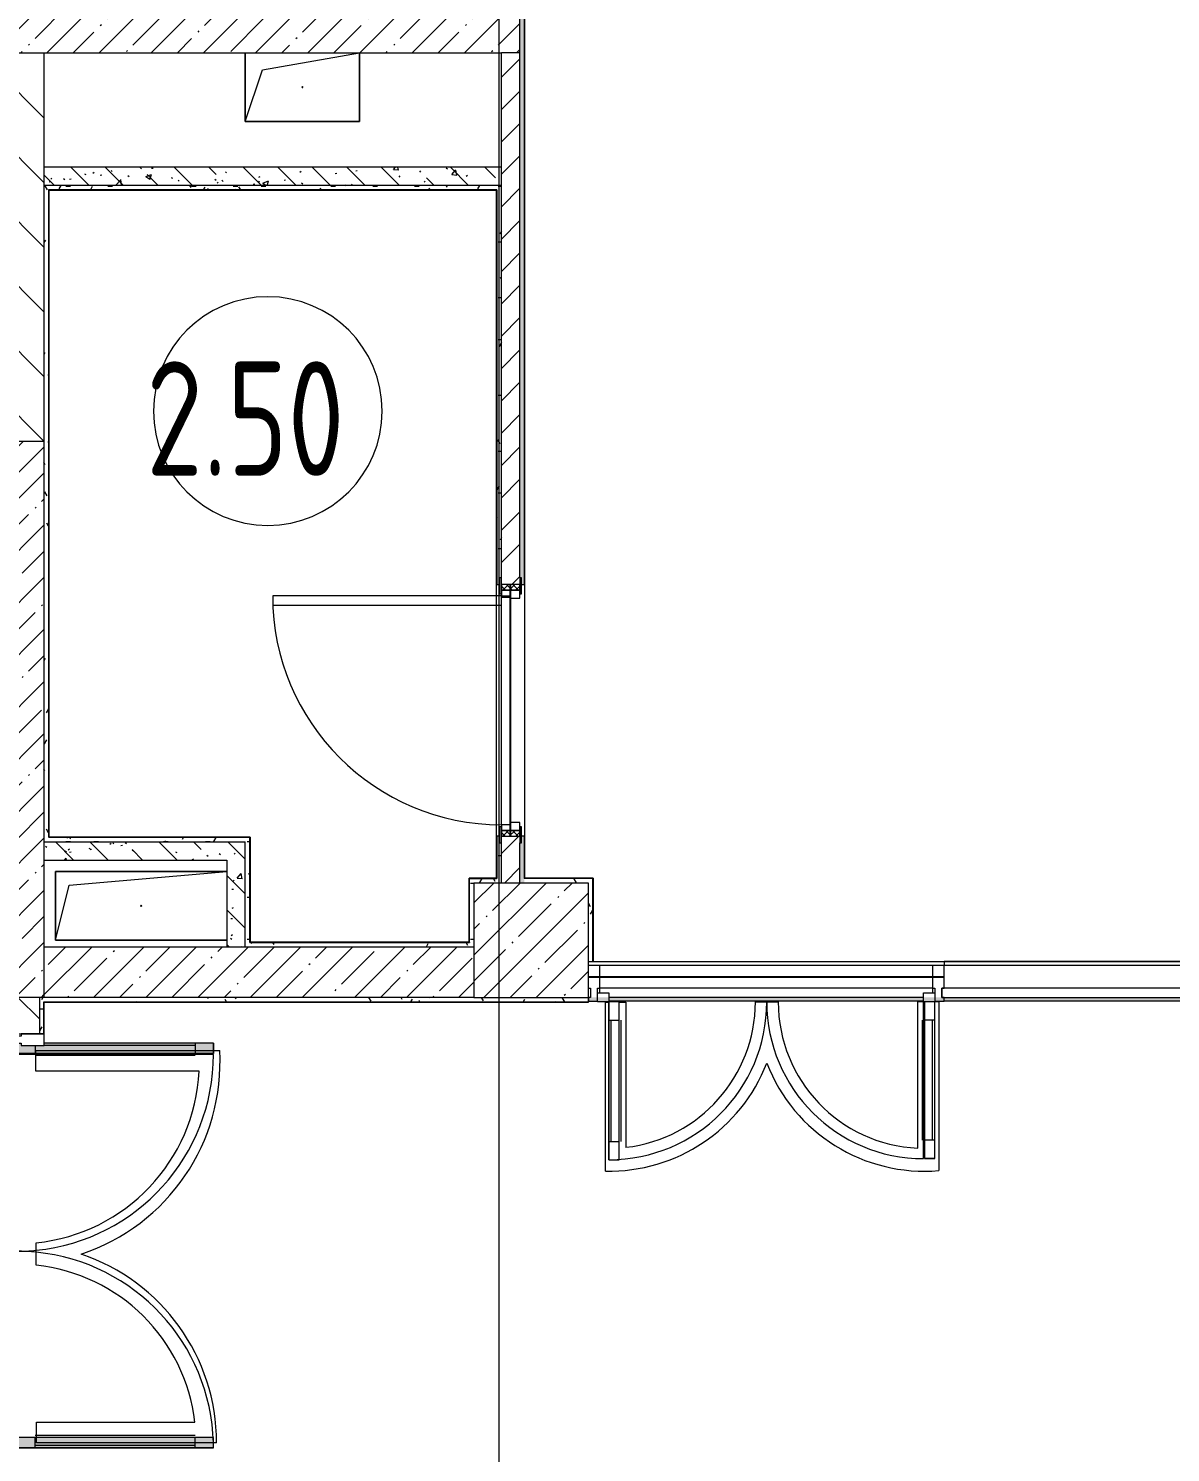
# Model space of a CAD drawing. Header units: millimetres. Extents: x -1113 to 415037, y -3642 to 354837.
# Drawn here: x 247425 to 252417, y 11410 to 17636 of the extents above; entities that cross this region are included whole.
import ezdxf

# ---------------------------------------------------------------- set-up
doc = ezdxf.new("R2010")
doc.units = ezdxf.units.MM
for name, color, linetype, lineweight in [('A-AREA-BNDY', 7, 'Continuous', 5), ('A-AREA-IDEN', 7, 'Continuous', 9), ('A-DETL-GENF', 7, 'Continuous', 9), ('A-DOOR-2', 7, 'Continuous', 5), ('A-DOOR-FRAM-2', 7, 'Continuous', 5), ('A-FLOR', 7, 'Continuous', 9), ('A-GENM', 7, 'Continuous', 9), ('A-GLAZ-CURT', 7, 'Continuous', 9), ('A-GLAZ-CURT-2', 7, 'Continuous', 20), ('A-GLAZ-CWMG', 7, 'Continuous', 9), ('A-GLAZ-CWMG-1', 7, 'Continuous', 20), ('A-WALL', 7, 'Continuous', 5), ('I-WALL', 7, 'Continuous', 5), ('S-COLS', 7, 'Continuous', 9), ('S-COLS-1', 7, 'Continuous', 5), ('Оси', 7, 'Continuous', 9)]:
    doc.layers.add(name, color=color, linetype=linetype, lineweight=lineweight)
doc.layers.add('A-AREA-PATT-2', color=7, linetype='Continuous', lineweight=5, true_color=0xcde0ef, transparency=1)
doc.layers.add('A-FLOR-PATT-1', color=7, linetype='Continuous', lineweight=9, true_color=0xeef6ff, transparency=0.5)
for name, color, linetype, lineweight, true_color in [('A-DOOR-1', 7, 'Continuous', 5, 0xc0c0c0), ('A-DOOR-4', 7, 'Continuous', 5, 0xd7dbdf), ('A-DOOR-FRAM-1', 7, 'Continuous', 5, 0xc0c0c0), ('A-WALL-1', 9, 'Continuous', 5, 0x808080), ('A-WALL-FNSH-1', 9, 'Continuous', 5, 0x808080)]:
    doc.layers.add(name, color=color, linetype=linetype, lineweight=lineweight, true_color=true_color)
doc.styles.add('СПДС', font='ГОСТ тип А.ttf', dxfattribs={"width": 0.9})
pattern_1 = [(45, (148772.12, -1e-08), (-114.04925, 114.04925), []), (45, (148886.17, -1e-08), (-114.04925, 114.04925), [201.612, -40.322, 6.706, -33.617])]
pattern_2 = [(135, (148772.12, -1e-08), (-141.42136, -141.42136), [])]
pattern_3 = [(135, (148772.12, -1e-08), (-150.8683, -150.8683), [213.36, -35.56, 7.112, -35.56]), (135, (148772.12, 150.77), (-150.8683, -150.8683), []), (50, (148772.12, -1e-08), (255.05767, -22.3145), [26.67, -293.37]), (355, (148772.12, -1e-08), (-49.3404, 267.47914), [21.336, -234.696]), (100.451, (148793.38, -1.86), (205.71947, 245.16356), [22.666, -249.326]), (46.184, (148772.12, 71.12), (379.511, -58.86), [40.005, -440.055]), (96.636, (148803.75, 66.2), (332.3634, 346.3991), [33.999, -373.989]), (351.184, (148772.12, 71.12), (332.3669, 346.3953), [32.004, -352.044]), (21, (148807.68, 53.34), (212.26017, -143.17112), [26.67, -293.37]), (326, (148807.68, 53.34), (86.52236, 257.8632), [21.336, -234.696]), (71.451, (148825.37, 41.4), (298.78395, 114.6901), [22.666, -249.326]), (37.5, (148772.12, -1e-08), (4.32385, 118.37751), [6.706, -225.146, 6.706, -231.546, -235.585]), (37.5, (148772.12, -1e-08), (4.32385, 118.37751), [-470.103, 6.706, -228.879]), (7.5, (148772.12, -1e-08), (93.54758, 140.2533), [6.706, -129.134, 6.706, -219.812, -89.789]), (7.5, (148772.12, -1e-08), (93.54758, 140.2533), [-362.356, 6.706, -83.083]), (327.5, (148692.82, -1e-08), (189.82734, -8.02019), [6.706, -82.194, 6.706, -270.662, -368.046]), (327.5, (148692.82, -1e-08), (189.82734, -8.02019), [-366.268, 6.706, -361.34]), (317.5, (148657.26, -1e-08), (207.38114, 35.59764), [6.706, -108.864, 6.706, -177.495, -261.366]), (317.5, (148657.26, -1e-08), (207.38114, 35.59764), [-299.771, 6.706, -254.66])]
pattern_4 = [(0, (148772.123, -1e-08), (243.84, 60.96), [20.117, -162.763, 20.117, -162.763, -975.36]), (0, (148772.123, -1e-08), (243.84, 60.96), [-365.76, 20.117, -345.643, 20.117, -162.763, -426.72]), (0, (148772.123, -1e-08), (243.84, 60.96), [-914.4, 20.117, -101.803, 20.117, -284.683]), (120, (148863.563, 30.48), (-174.71291, 180.691634), [20.117, -162.763, 20.117, -162.763, -975.36]), (120, (148863.563, 30.48), (-174.71291, 180.691634), [-365.76, 20.117, -345.643, 20.117, -162.763, -426.72]), (120, (148863.563, 30.48), (-174.71291, 180.691634), [-914.4, 20.117, -101.803, 20.117, -284.683]), (240, (148894.043, 152.4), (-69.12709, -241.651634), [20.117, -162.763, 20.117, -162.763, -975.36]), (240, (148894.043, 152.4), (-69.12709, -241.651634), [-365.76, 20.117, -345.643, 20.117, -162.763, -426.72]), (240, (148894.043, 152.4), (-69.12709, -241.651634), [-914.4, 20.117, -101.803, 20.117, -284.683])]

# ---------------------------------------------------------------- blocks, each defined once
blk = doc.blocks.new('110_Дверь_СКБ_1Ст_Внутренняя1 - Д-3б_п_ 1100x2100h_много всего 2-32816779-Объем проектирования 2 этажа')
at = {"layer": 'A-DOOR-2'}
h = blk.add_hatch(dxfattribs=at)
h.set_pattern_fill('FP_199', color=256, style=0, pattern_type=2)
h.set_pattern_definition([(135, (1751.41, 104.685), (-14.14214, -14.14214), []), (225, (1751.41, 104.685), (14.14214, -14.14214), [])])
h.paths.add_polyline_path([(537.5, 39.7), (537.5, -40), (562.5, -40), (562.5, 40), (537.5, 40)])
at = {"layer": 'A-DOOR-FRAM-2'}
h = blk.add_hatch(dxfattribs=at)
h.set_pattern_fill('FP_200', color=256, style=0, pattern_type=2)
h.set_pattern_definition([(45, (-371.384, 104.685), (-14.1421, 14.1421), []), (135, (-371.384, 104.685), (-14.1421, -14.1421), [])])
h.paths.add_polyline_path([(-537.5, 40), (-537.5, -40), (-512.5, -37.7), (-512.5, 40)])
at = {"layer": 'A-DOOR-1'}
for p, q in [((512.5, 1040), (472.5, 1040)), ((472.5, 1040), (472.5, 40)), ((512.5, 40), (512.5, 1040)), ((472.5, 40), (512.5, 40))]:
    blk.add_line(p, q, dxfattribs=at)
blk.add_arc((512.5, 40), 1000, 90, 180, dxfattribs=at)
at = {"layer": 'A-DOOR-FRAM-1'}
for p, q in [((-497.5, 48), (-567.5, 48)), ((-567.5, 48), (-567.5, 40)), ((-567.5, 40), (-497.5, 40)), ((-512.5, 40), (-537.5, 40)), ((-537.5, 40), (-537.5, -40)), ((-487.5, 40), (-512.5, 40)), ((-512.5, 40), (-512.5, -40)), ((-512.5, -40), (-512.5, 40)), ((-497.5, 40), (-512.5, 40)), ((-512.5, 40), (-512.5, 39)), ((-512.5, 39), (-497.5, 39)), ((-497.5, 40), (-497.5, 48)), ((-497.5, 39), (-497.5, 40)), ((-487.5, 0), (-487.5, 40)), ((-477.5, 0), (-487.5, 0)), ((-477.5, -40), (-477.5, 0)), ((512.5, 0), (502.5, 0)), ((502.5, 0), (502.5, -40)), ((512.5, 40), (512.5, 0)), ((537.5, 40), (512.5, 40)), ((592.5, 48), (522.5, 48)), ((522.5, 48), (522.5, 40)), ((537.5, 40), (522.5, 40)), ((522.5, 40), (522.5, 39)), ((522.5, 40), (592.5, 40)), ((522.5, 39), (537.5, 39)), ((537.5, -40), (537.5, 40)), ((562.5, 40), (537.5, 40)), ((537.5, 40), (537.5, -40)), ((537.5, 39), (537.5, 40)), ((562.5, -40), (562.5, 40)), ((592.5, 40), (592.5, 48)), ((-497.5, -40), (-567.5, -40)), ((-567.5, -40), (-567.5, -48)), ((-567.5, -48), (-497.5, -48)), ((-537.5, -40), (-512.5, -40)), ((-497.5, -39), (-512.5, -39)), ((-512.5, -39), (-512.5, -40)), ((-512.5, -40), (-477.5, -40)), ((-512.5, -40), (-497.5, -40)), ((-497.5, -40), (-497.5, -39)), ((-497.5, -48), (-497.5, -40)), ((502.5, -40), (537.5, -40)), ((537.5, -39), (522.5, -39)), ((522.5, -39), (522.5, -40)), ((522.5, -40), (537.5, -40)), ((592.5, -40), (522.5, -40)), ((522.5, -40), (522.5, -48)), ((522.5, -48), (592.5, -48)), ((537.5, -40), (537.5, -39)), ((537.5, -40), (562.5, -40)), ((592.5, -48), (592.5, -40))]:
    blk.add_line(p, q, dxfattribs=at)
blk = doc.blocks.new('110_Дверь_СКБ_2Ст - Д-6_л__ ДОО_Дв_1450x2100h_Дверь из раздевальной в коридор-25835678-Объем проектирования 2 этажа')
at = {"layer": 'A-DOOR-2'}
h = blk.add_hatch(dxfattribs=at)
h.set_pattern_fill('FP_39', color=256, style=0, pattern_type=2)
h.set_pattern_definition([(135, (1576.41, 164.685), (-14.14214, -14.14214), []), (225, (1576.41, 164.685), (14.14214, -14.14214), [])])
h.paths.add_polyline_path([(737.5, -100), (737.5, 100), (712.5, 99.7), (712.5, -100)])
at = {"layer": 'A-DOOR-FRAM-2'}
h = blk.add_hatch(dxfattribs=at)
h.set_pattern_fill('FP_40', color=256, style=0, pattern_type=2)
h.set_pattern_definition([(45, (-546.384, 164.685), (-14.1421, 14.1421), []), (135, (-546.384, 164.685), (-14.1421, -14.1421), [])])
h.paths.add_polyline_path([(-687.5, 86.4), (-687.5, 100), (-712.5, 100), (-712.5, -100), (-687.5, -100), (-687.5, -47)])
at = {"layer": 'A-DOOR-1'}
for p, q in [((662.5, 1050), (612.5, 1050)), ((612.5, 1050), (612.5, 100)), ((662.5, 100), (662.5, 1050)), ((-637.5, 450), (-637.5, 100)), ((-587.5, 450), (-637.5, 450)), ((-587.5, 100), (-587.5, 450)), ((-637.5, 100), (-587.5, 100)), ((612.5, 100), (662.5, 100))]:
    blk.add_line(p, q, dxfattribs=at)
for centre, radius, start, end in [((662.5, 100), 950, 90, 180), ((-637.5, 100), 350, 360, 90)]:
    blk.add_arc(centre, radius, start, end, dxfattribs=at)
at = {"layer": 'A-DOOR-FRAM-1'}
for p, q in [((-672.5, 108), (-742.5, 108)), ((-742.5, 108), (-742.5, 100)), ((-742.5, 100), (-672.5, 100)), ((-687.5, 100), (-712.5, 100)), ((-712.5, 100), (-712.5, -100)), ((-637.5, 100), (-687.5, 100)), ((-687.5, 100), (-687.5, 20)), ((-687.5, -100), (-687.5, 100)), ((-672.5, 100), (-672.5, 108)), ((-637.5, 50), (-637.5, 100)), ((662.5, 100), (662.5, 50)), ((712.5, 100), (662.5, 100)), ((767.5, 108), (697.5, 108)), ((697.5, 108), (697.5, 100)), ((697.5, 100), (767.5, 100)), ((712.5, 20), (712.5, 100)), ((737.5, 100), (712.5, 100)), ((712.5, 100), (712.5, -100)), ((737.5, -100), (737.5, 100)), ((767.5, 100), (767.5, 108)), ((-687.5, 20), (-627.5, 20)), ((-672.5, 20), (-687.5, 20)), ((-687.5, 20), (-687.5, -100)), ((-672.5, -100), (-672.5, 20)), ((-627.5, 50), (-637.5, 50)), ((-627.5, 20), (-627.5, 50)), ((662.5, 50), (652.5, 50)), ((652.5, 50), (652.5, 20)), ((652.5, 20), (712.5, 20)), ((712.5, 20), (697.5, 20)), ((697.5, 20), (697.5, -100)), ((712.5, -100), (712.5, 20)), ((-672.5, -100), (-742.5, -100)), ((-742.5, -100), (-742.5, -108)), ((-742.5, -108), (-672.5, -108)), ((-712.5, -100), (-687.5, -100)), ((-687.5, -100), (-672.5, -100)), ((-672.5, -108), (-672.5, -100)), ((697.5, -100), (712.5, -100)), ((767.5, -100), (697.5, -100)), ((697.5, -100), (697.5, -108)), ((697.5, -108), (767.5, -108)), ((712.5, -100), (737.5, -100)), ((767.5, -108), (767.5, -100))]:
    blk.add_line(p, q, dxfattribs=at)
blk = doc.blocks.new('GM_Отверстие прямоугольное _в плите_ - Отверстие-21606279-Объем проектирования 2 этажа')
at = {"layer": 'A-GENM'}
for p, q in [((-375, -150), (-375, 150)), ((-375, 150), (375, 150)), ((375, 150), (-375, 150)), ((-375, 150), (-375, -150)), ((-315, 90), (375, 150)), ((-375, -150), (-315, 90)), ((375, -150), (-375, -150)), ((-375, -150), (375, -150))]:
    blk.add_line(p, q, dxfattribs=at)
for start, end in [(360, 180), (180, 360)]:
    blk.add_arc((0, 0), 2.5, start, end, dxfattribs=at)
blk = doc.blocks.new('GM_Отверстие прямоугольное _в плите_ - Отверстие-21610241-Объем проектирования 2 этажа')
at = {"layer": 'A-GENM'}
for p, q in [((-250, -150), (-250, 150)), ((-250, 150), (-250, -150)), ((-175, 75), (250, 150)), ((250, 150), (250, -150)), ((250, -150), (250, 150)), ((-250, -150), (-175, 75)), ((250, -150), (-250, -150)), ((-250, -150), (250, -150))]:
    blk.add_line(p, q, dxfattribs=at)
for start, end in [(360, 180), (180, 360)]:
    blk.add_arc((0, 0), 2.5, start, end, dxfattribs=at)
blk = doc.blocks.new('BSC_Колонна _Прямоугольная - 500х500-17857564-Объем проектирования 2 этажа')
at = {"layer": 'S-COLS-1'}
h = blk.add_hatch(dxfattribs=at)
h.set_pattern_fill('FP_181', color=256, style=0, pattern_type=2)
h.set_pattern_definition([(45, (-100850, -13650), (-114.04925, 114.04925), []), (45, (-100735.95, -13650), (-114.04925, 114.04925), [201.613, -40.323, 6.706, -33.617])])
h.paths.add_polyline_path([(250, -250), (250, 250), (-250, 250), (-250, -250)])
for p, q in [((250, 250), (-250, 250)), ((-250, 250), (-250, -250)), ((250, -250), (250, 250)), ((-250, -250), (250, -250))]:
    blk.add_line(p, q, dxfattribs=at)
blk = doc.blocks.new('Дверь_Витражная_остекление_ - ВВ-7 остекление-32349468-Объем проектирования 2 этажа')
at = {"layer": 'A-DETL-GENF'}
for p, q in [((860, 20), (860, -20)), ((860, 20), (860, -20)), ((-815, -20), (-860, -20)), ((-860, -880), (-860, -20)), ((-815, -20), (-860, -20)), ((-860, -20), (-860, -880)), ((-815, -106.8), (-815, -20)), ((-815, -106.8), (-815, -20)), ((865, -103.8), (865, -20)), ((865, -20), (865, -103.8)), ((-860, -100), (-815, -100)), ((-850, -800), (-850, -100)), ((-815, -880), (-815, -106.8)), ((-815, -880), (-815, -106.8)), ((-806, -106.8), (-806, -100)), ((-806, -800), (-806, -106.8)), ((856, -103.8), (856, -100)), ((856, -800), (856, -103.8)), ((900, -100), (865, -100)), ((865, -880), (865, -103.8)), ((865, -103.8), (865, -880)), ((900, -800), (900, -140)), ((910, -880), (910, -140)), ((910, -880), (910, -140)), ((-860, -800), (-837.2, -800)), ((-837.2, -800), (-815, -800)), ((877.8, -800), (865, -800)), ((910, -800), (877.8, -800)), ((-860, -880), (-837.2, -880)), ((-860, -880), (-837.2, -880)), ((-837.2, -880), (-815, -880)), ((-837.2, -880), (-815, -880)), ((877.8, -880), (865, -880)), ((865, -880), (877.8, -880)), ((910, -880), (877.8, -880)), ((877.8, -880), (910, -880))]:
    blk.add_line(p, q, dxfattribs=at)
at = {"layer": 'A-DOOR-1'}
for p, q in [((-910, 20), (-860, 20)), ((-910, -20), (-910, 20)), ((-860, 20), (-860, -20)), ((860, 20), (910, 20)), ((860, -20), (860, 20)), ((910, 20), (910, -20)), ((-860, -20), (-910, -20)), ((-860, -880), (-860, -20)), ((910, -20), (860, -20)), ((860, -103.8), (860, -39))]:
    blk.add_line(p, q, dxfattribs=at)
for centre, start, end in [((-860, -20), 354.27945, 0), ((860, -20), 180, 185.72055), ((-860, -20), 270, 271.53179)]:
    blk.add_arc(centre, 860, start, end, dxfattribs=at)
at = {"layer": 'A-DOOR-4'}
for p, q in [((860, -39), (860, -20)), ((860, -880), (860, -103.8))]:
    blk.add_line(p, q, dxfattribs=at)
for centre, start, end in [((-860, -20), 271.53179, 354.27945), ((860, -20), 185.72055, 270)]:
    blk.add_arc(centre, 860, start, end, dxfattribs=at)
blk = doc.blocks.new('Прямоугольный импост - Импост структурный с накладкой - 160мм Темный-32348142-Объем проектирования 2 этажа')
at = {"layer": 'A-GLAZ-CWMG-1'}
for p, q in [((0, 17), (-50, 17)), ((-50, 17), (-50, 0)), ((-50, 0), (-40, 0)), ((-40, 0), (-40, -40)), ((-10, -40), (-10, 0)), ((-10, 0), (0, 0)), ((0, 0), (0, 17)), ((-40, -40), (-50, -40)), ((-50, -40), (-50, -140)), ((0, -40), (-10, -40)), ((0, -140), (0, -40)), ((-50, -140), (0, -140))]:
    blk.add_line(p, q, dxfattribs=at)
blk = doc.blocks.new('Дверь_Витражная_остекление_ - ВВ-22-32429667-Объем проектирования 2 этажа')
at = {"layer": 'A-DETL-GENF'}
for p, q in [((-642.5, -20), (-687.5, -20)), ((-687.5, -710), (-687.5, -20)), ((-642.5, -20), (-687.5, -20)), ((-687.5, -20), (-687.5, -710)), ((-642.5, -710), (-642.5, -20)), ((-642.5, -710), (-642.5, -20)), ((692.5, -705), (692.5, -20)), ((692.5, -20), (692.5, -705)), ((737.5, -705), (737.5, -20)), ((737.5, -705), (737.5, -20)), ((-687.5, -100), (-642.5, -100)), ((-677.5, -630), (-677.5, -100)), ((-633.5, -630), (-633.5, -100)), ((683.5, -625), (683.5, -100)), ((737.5, -100), (692.5, -100)), ((727.5, -625), (727.5, -100)), ((-687.5, -630), (-642.5, -630)), ((737.5, -625), (692.5, -625)), ((-687.5, -710), (-642.5, -710)), ((-687.5, -710), (-642.5, -710)), ((737.5, -705), (692.5, -705)), ((692.5, -705), (737.5, -705))]:
    blk.add_line(p, q, dxfattribs=at)
at = {"layer": 'A-DOOR-1'}
for p, q in [((-737.5, 20), (-687.5, 20)), ((-737.5, -20), (-737.5, 20)), ((-687.5, 20), (-687.5, -20)), ((687.5, 20), (737.5, 20)), ((687.5, -20), (687.5, 20)), ((737.5, 20), (737.5, -20)), ((-687.5, -20), (-737.5, -20)), ((-687.5, -710), (-687.5, -20)), ((687.5, -705), (687.5, -20)), ((737.5, -20), (687.5, -20))]:
    blk.add_line(p, q, dxfattribs=at)
for centre, radius, start, end in [((-687.5, -20), 690, 270, 0), ((687.5, -20), 685, 180, 270)]:
    blk.add_arc(centre, radius, start, end, dxfattribs=at)
blk = doc.blocks.new('Прямоугольный импост - Импост структурный с накладкой - 160мм Темный-V501-Объем проектирования 2 этажа')
at = {"layer": 'A-GLAZ-CWMG-1'}
for p, q in [((0, 17), (-40, 17)), ((-10, -40), (-10, 0)), ((-10, 0), (0, 0)), ((0, 0), (0, 17)), ((-40, -40), (-50, -40)), ((-50, -40), (-50, -140)), ((-40, -20), (-40, -40)), ((0, -40), (-10, -40)), ((-50, -140), (0, -140))]:
    blk.add_line(p, q, dxfattribs=at)
blk = doc.blocks.new('Прямоугольный импост - Импост структурный с накладкой - 160мм Темный-32427025-Объем проектирования 2 этажа')
at = {"layer": 'A-GLAZ-CWMG'}
for p, q in [((102605, 13540), (101150, 13540)), ((101150, 13420), (101150, 13440)), ((102605, 13440), (101150, 13440)), ((102565, 13400), (101190, 13400)), ((102605, 13440), (102605, 13420)), ((102565, 13383), (101190, 13383))]:
    blk.add_line(p, q, dxfattribs=at)
blk = doc.blocks.new('Системная панель - Стекло - 40мм-32427252-Объем проектирования 2 этажа')
at = {"layer": 'A-GLAZ-CURT-2'}
for p, q in [((720, 40), (-720, 40)), ((-720, 40), (-720, 0)), ((-720, 0), (720, 0)), ((720, 0), (720, 40))]:
    blk.add_line(p, q, dxfattribs=at)
blk = doc.blocks.new('Прямоугольный импост - Импост структурный с накладкой - 160мм Темный-32427244-Объем проектирования 2 этажа')
at = {"layer": 'A-GLAZ-CWMG-1'}
for p, q in [((-15, 17), (25, 17)), ((25, 0), (15, 0)), ((15, 0), (15, -40)), ((25, 17), (25, 0)), ((-25, -140), (-25, -40)), ((-25, -40), (-15, -40)), ((-15, -40), (-15, -20)), ((15, -40), (25, -40)), ((25, -40), (25, -140)), ((25, -140), (-25, -140))]:
    blk.add_line(p, q, dxfattribs=at)
blk = doc.blocks.new('Прямоугольный импост - Импост структурный с накладкой - 160мм Темный-32427250-Объем проектирования 2 этажа')
at = {"layer": 'A-GLAZ-CWMG'}
for p, q in [((104075, 13540), (102655, 13540)), ((104075, 13383), (102655, 13383))]:
    blk.add_line(p, q, dxfattribs=at)
blk = doc.blocks.new('Марка_Помещения - Номер-25198446-Объем проектирования 2 этажа')
at = {"layer": 'A-AREA-IDEN'}
for start, end in [(360, 180), (180, 360)]:
    blk.add_arc((0, 0), 2.5, start, end, dxfattribs=at)

msp = doc.modelspace()

# ---------------------------------------------------------------- hatches: boundary and pattern name
at = {"layer": 'A-AREA-PATT-2'}
h = msp.add_hatch(color=256, dxfattribs=at)
h.paths.add_polyline_path([(247492.6, 13190), (247493.1, 13190), (247492.6, 13190)])
h.paths.add_polyline_path([(249962.1, 13380), (249962.1, 13383), (251337.1, 13381.5), (251337.1, 13380), (251387.1, 13381.5), (251387.1, 13383), (254321.6, 13383.8), (254321.6, 13400), (249872.1, 13400), (249872.1, 13383), (249912.1, 13383), (249912.1, 13380), (249947.2, 13380)])
h.paths.add_polyline_path([(261327.6, 13380), (261327.6, 13383), (264371.6, 13383), (264371.6, 13400), (259822.6, 13400), (259822.6, 13383), (259862.6, 13383), (259862.6, 13380), (259912.6, 13380.4), (259912.6, 13383), (261277.6, 13381.5), (261277.6, 13380), (261305.2, 13380)])
at = {"layer": 'A-FLOR-PATT-1'}
h = msp.add_hatch(color=256, dxfattribs=at)
h.paths.add_polyline_path([(247459.9, 11430), (248233.1, 11430), (248233.1, 11452.8), (247459.9, 11452.8), (247459.9, 11475), (247373.1, 11475), (247373.1, 11430)])
h.paths.add_polyline_path([(247373.1, 13155), (247456.9, 13155), (247456.9, 13167.8), (248233.1, 13167.8), (248233.1, 13200), (247493.1, 13200), (247493.1, 13190), (247393.1, 13190), (247393.1, 13200), (247373.1, 13200), (247373.1, 13167.8)])
h = msp.add_hatch(color=256, dxfattribs=at)
h.paths.add_polyline_path([(248233.1, 11452.8), (248233.1, 11475), (247459.9, 11475), (247459.9, 11452.8), (248151.8, 11452.8)])
h.paths.add_polyline_path([(247545.6, 13155), (248233.1, 13155), (248233.1, 13167.8), (247456.9, 13167.8), (247456.9, 13155), (247537.4, 13155)])
at = {"layer": 'I-WALL'}
h = msp.add_hatch(dxfattribs=at)
h.set_pattern_fill('FP_191', color=256, style=0, pattern_type=2)
h.set_pattern_definition(pattern_4)
h.paths.add_polyline_path([(249572.1, 13900), (249592.1, 13921), (249592.1, 14105), (249580.1, 14105), (249580.1, 14075), (249572.1, 14075), (249572.1, 13920)])
h.paths.add_polyline_path([(249592.1, 13900), (249592.1, 13920), (249572.1, 13900)])
h.paths.add_polyline_path([(249592.1, 15205), (249592.1, 20755), (249572.1, 20755), (249572.1, 15235), (249580.1, 15235), (249580.1, 15205)])
h = msp.add_hatch(dxfattribs=at)
h.set_pattern_fill('FP_1', color=256, style=0, pattern_type=2)
h.set_pattern_definition(pattern_1)
h.paths.add_polyline_path([(244507.6, 17530), (249572.1, 17530), (249572.1, 17750), (243352.1, 17750), (243352.1, 17530), (244359.2, 17530)])
h = msp.add_hatch(dxfattribs=at)
h.set_pattern_fill('FP_23', color=256, style=0, pattern_type=2)
h.set_pattern_definition(pattern_2)
h.paths.add_polyline_path([(247292.1, 15830), (247492.1, 15830), (247492.1, 17530), (247292.1, 17530), (247292.1, 16438.4)])
h = msp.add_hatch(dxfattribs=at)
h.set_pattern_fill('FP_22', color=256, style=0, pattern_type=2)
h.set_pattern_definition([(45, (148772.12, -1e-08), (-70.71068, 70.71068), [])])
h.paths.add_polyline_path([(249572.1, 13900), (249571.7, 14105), (249492.1, 14105), (249492.1, 13900)])
h.paths.add_polyline_path([(249492.1, 15205), (249572.1, 15205), (249570.7, 17530), (249492.1, 17530), (249492.1, 15218.7)])
h = msp.add_hatch(dxfattribs=at)
h.set_pattern_fill('FP_41', color=256, style=0, pattern_type=2)
h.set_pattern_definition(pattern_3)
h.paths.add_polyline_path([(249432.1, 16950), (249492.1, 16950), (249492.1, 17030), (247492.1, 17030), (247492.1, 16950), (249372.1, 16950)])
h = msp.add_hatch(dxfattribs=at)
h.set_pattern_fill('FP_191', color=256, style=0, pattern_type=2)
h.set_pattern_definition(pattern_4)
h.paths.add_polyline_path([(247492.1, 16930), (249471.1, 16930), (249472.1, 16950), (247492.1, 16950)])
h = msp.add_hatch(dxfattribs=at)
h.set_pattern_fill('FP_191', color=256, style=0, pattern_type=2)
h.set_pattern_definition(pattern_4)
h.paths.add_polyline_path([(249472.1, 13920), (249492.1, 13920), (249492.1, 14075), (249484.1, 14075), (249484.1, 14105), (249472.1, 14105), (249472.1, 13926.6)])
h.paths.add_polyline_path([(249484.1, 15205), (249484.1, 15235), (249492.1, 15235), (249492.1, 16950), (249472.1, 16950), (249472.1, 15205)])
h = msp.add_hatch(dxfattribs=at)
h.set_pattern_fill('FP_191', color=256, style=0, pattern_type=2)
h.set_pattern_definition(pattern_4)
h.paths.add_polyline_path([(247492.1, 14080), (247512.1, 14080), (247512.1, 14100)])
h.paths.add_polyline_path([(247492.1, 14080), (247512.1, 14101), (247512.1, 16929), (247492.1, 16929), (247492.1, 14101)])
h = msp.add_hatch(dxfattribs=at)
h.set_pattern_fill('FP_1', color=256, style=0, pattern_type=2)
h.set_pattern_definition(pattern_1)
h.paths.add_polyline_path([(247492.1, 15610), (247492.1, 15830), (245972.1, 15830), (245972.1, 15610), (247292.1, 15610)])
h.paths.add_polyline_path([(244552.1, 15610), (244622.1, 15610), (244622.1, 15830), (243572.1, 15830), (243574.4, 15610), (244177.6, 15610)])
h = msp.add_hatch(dxfattribs=at)
h.set_pattern_fill('FP_1', color=256, style=0, pattern_type=2)
h.set_pattern_definition(pattern_1)
h.paths.add_polyline_path([(247472.1, 13400), (247492.1, 13400), (247492.1, 15610), (247272.1, 15610), (247272.1, 13400)])
h = msp.add_hatch(dxfattribs=at)
h.set_pattern_fill('FP_41', color=256, style=0, pattern_type=2)
h.set_pattern_definition(pattern_3)
h.paths.add_polyline_path([(247492.1, 14000), (248372.1, 14000), (248372.1, 14080), (247492.1, 14080), (247492.1, 14040)])
h = msp.add_hatch(dxfattribs=at)
h.set_pattern_fill('FP_191', color=256, style=0, pattern_type=2)
h.set_pattern_definition(pattern_4)
h.paths.add_polyline_path([(248292.1, 14080), (248392.1, 14080), (248392.1, 14100), (247513.1, 14100), (247513.1, 14080), (247898.8, 14080)])
h = msp.add_hatch(dxfattribs=at)
h.set_pattern_fill('FP_191', color=256, style=0, pattern_type=2)
h.set_pattern_definition(pattern_4)
h.paths.add_polyline_path([(248372.1, 13620), (248392.1, 13620), (248392.1, 14080), (248372.1, 14080), (248372.1, 13640)])
h = msp.add_hatch(dxfattribs=at)
h.set_pattern_fill('FP_41', color=256, style=0, pattern_type=2)
h.set_pattern_definition(pattern_3)
h.paths.add_polyline_path([(248372.1, 13620), (248372.1, 14000), (248292.1, 14000), (248292.1, 13620)])
h = msp.add_hatch(dxfattribs=at)
h.set_pattern_fill('FP_191', color=256, style=0, pattern_type=2)
h.set_pattern_definition(pattern_4)
h.paths.add_polyline_path([(249372.1, 13620), (249372.1, 13920), (249352.1, 13920), (249352.1, 13641), (249361.5, 13631.1)])
h.paths.add_polyline_path([(249372.1, 13620), (249352.1, 13640), (249352.1, 13620), (249361.1, 13620)])
h = msp.add_hatch(dxfattribs=at)
h.set_pattern_fill('FP_191', color=256, style=0, pattern_type=2)
h.set_pattern_definition(pattern_4)
h.paths.add_polyline_path([(249483.5, 13900), (249492.1, 13900), (249471.1, 13920), (249372.1, 13920), (249372.1, 13900), (249472.1, 13900)])
h.paths.add_polyline_path([(249492.1, 13900), (249492.1, 13920), (249472.1, 13920), (249486.1, 13906)])
h = msp.add_hatch(dxfattribs=at)
h.set_pattern_fill('FP_191', color=256, style=0, pattern_type=2)
h.set_pattern_definition(pattern_4)
h.paths.add_polyline_path([(249872.1, 13900), (249892.1, 13900), (249892.1, 13920), (249592.1, 13920), (249592.1, 13900), (249705.7, 13900)])
h = msp.add_hatch(dxfattribs=at)
h.set_pattern_fill('FP_191', color=256, style=0, pattern_type=2)
h.set_pattern_definition(pattern_4)
h.paths.add_polyline_path([(249872.1, 13557), (249892.1, 13557), (249892.1, 13900), (249872.1, 13900)])
h = msp.add_hatch(dxfattribs=at)
h.set_pattern_fill('FP_191', color=256, style=0, pattern_type=2)
h.set_pattern_definition(pattern_4)
h.paths.add_polyline_path([(248392.1, 13620), (249352.1, 13620), (249350.3, 13640), (248393.1, 13640), (248392.4, 13625.7)])
h = msp.add_hatch(dxfattribs=at)
h.set_pattern_fill('FP_1', color=256, style=0, pattern_type=2)
h.set_pattern_definition(pattern_1)
h.paths.add_polyline_path([(248372.1, 13400), (249372.1, 13400.2), (249372.1, 13620), (247492.1, 13620), (247492.1, 13400), (247898.8, 13400)])
h = msp.add_hatch(dxfattribs=at)
h.set_pattern_fill('FP_23', color=256, style=0, pattern_type=2)
h.set_pattern_definition(pattern_2)
h.paths.add_polyline_path([(247472.1, 13240), (247472.1, 13400), (247272.1, 13400), (247272.1, 13240), (247451.3, 13240)])
h = msp.add_hatch(dxfattribs=at)
h.set_pattern_fill('FP_191', color=256, style=0, pattern_type=2)
h.set_pattern_definition(pattern_4)
h.paths.add_polyline_path([(247484.8, 13240), (247492.1, 13240), (247492.1, 13400), (247472.1, 13400), (247472.1, 13240)])
h = msp.add_hatch(dxfattribs=at)
h.set_pattern_fill('FP_191', color=256, style=0, pattern_type=2)
h.set_pattern_definition(pattern_4)
h.paths.add_polyline_path([(249344.3, 13380), (249872.1, 13380), (249872.1, 13400), (247492.1, 13400), (247492.4, 13380), (248392.1, 13380)])

# ---------------------------------------------------------------- linework, layer by layer
for points in [[(249532.1, 14105), (249532.1, 15205)], [(249872.1, 13490), (251427.1, 13490)]]:
    msp.add_lwpolyline(points)
at = {"layer": 'A-AREA-BNDY', "flags": 128}
msp.add_lwpolyline([(254321.1, 21129), (249943.1, 21129), (249943.1, 20754), (249593.1, 20754), (249593.1, 13921), (249893.1, 13921), (249893.1, 13557), (254302.1, 13557)], dxfattribs=at)
msp.add_lwpolyline([(249351.1, 13920.5), (249471.1, 13920.5), (249471.1, 16929), (247513.1, 16929), (247513.1, 14101), (248393.1, 14101), (248393.1, 13641), (249351.1, 13641)], close=True, dxfattribs=at)
at = {"layer": 'A-FLOR'}
for p, q in [((249492.1, 14155), (249492.1, 15155)), ((249492.1, 15150), (249532.1, 15150)), ((249872.1, 13540), (249872.1, 13557)), ((254302.1, 13557), (251427.1, 13557)), ((251427.1, 13557), (251427.1, 13540)), ((249372.1, 13400), (249872.1, 13400)), ((249872.1, 13400), (249872.1, 13440)), ((249947.2, 12640.2), (249947.2, 13378.5)), ((249947.2, 13378.5), (249962.1, 13378.5)), ((250007.1, 13378.5), (250036.5, 13378.5)), ((250036.5, 13378.5), (250036.5, 12744.3)), ((250602.1, 13380), (250702.1, 13380)), ((251312.4, 12740.7), (251312.4, 13381.5)), ((251312.4, 13381.5), (251337.1, 13381.5)), ((251387.1, 13381.5), (251404.7, 13381.5)), ((251404.7, 13381.5), (251404.7, 12642.7)), ((247456.9, 13078), (247456.9, 13167.8)), ((247456.9, 13167.8), (248260.5, 13167.8)), ((248171, 13078), (247456.9, 13078)), ((247458.4, 12228.6), (247458.4, 12327)), ((247459.9, 11452.8), (247459.9, 11542.2)), ((247459.9, 11542.2), (248151.8, 11542.2)), ((248246.9, 11452.8), (247459.9, 11452.8))]:
    msp.add_line(p, q, dxfattribs=at)
for centre, radius, start, end in [((249962.1, 13380), 640, 276.67397, 0), ((249962.1, 13380), 640, 276.67397, 0), ((251342.1, 13380), 640, 180, 267.33511), ((251342.1, 13380), 640, 180, 267.33511), ((247376.9, 13117.8), 885, 288.26618, 3.23877), ((247376.9, 13117.8), 885, 288.26618, 3.23877), ((247376.9, 13117.8), 795, 275.8832, 357.13064), ((247376.9, 13117.8), 795, 275.8832, 357.13064), ((249962.1, 13380), 740, 268.84165, 338.81722), ((249962.1, 13380), 740, 268.84165, 338.81722), ((251342.1, 13380), 740, 201.18278, 274.85352), ((251342.1, 13380), 740, 201.18278, 274.85352), ((247376.9, 11452.8), 870, 0, 71.40745), ((247376.9, 11452.8), 870, 360, 71.40745), ((247376.9, 11452.8), 780, 6.57701, 84.00325), ((247376.9, 11452.8), 780, 6.57701, 84.00325)]:
    msp.add_arc(centre, radius, start, end, dxfattribs=at)
at = {"layer": 'A-WALL'}
for p, q in [((249572.1, 15235), (249572.1, 20780)), ((249592.1, 20775), (249592.1, 15205)), ((247492.1, 17530), (247492.1, 13400)), ((249572.1, 17530), (249492.1, 17530)), ((249492.1, 15235), (249492.1, 17530)), ((249472.1, 16930), (247512.1, 16930)), ((247512.1, 16930), (247512.1, 14100)), ((247492.1, 15830), (247292.1, 15830)), ((247492.1, 14080), (248372.1, 14080)), ((249492.1, 13900), (249492.1, 14075)), ((249572.1, 13900), (249572.1, 14075)), ((249592.1, 14105), (249592.1, 13920)), ((249892.1, 13920), (249592.1, 13920)), ((248392.1, 13640), (249219.6, 13640)), ((249372.1, 13620), (247492.1, 13620)), ((249372.1, 13400), (247472.1, 13400)), ((247492.1, 13240), (247492.1, 13380))]:
    msp.add_line(p, q, dxfattribs=at)
at = {"layer": 'A-WALL-1'}
for p, q in [((246492.1, 17530), (249492.1, 17530)), ((249492.1, 17030), (247492.1, 17030)), ((249492.1, 16950), (247492.1, 16950)), ((249472.1, 16930), (249472.1, 15205)), ((249472.1, 15205), (249484.1, 15205)), ((249580.1, 15205), (249592.1, 15205)), ((248392.1, 14100), (247512.1, 14100)), ((248372.1, 13620), (248372.1, 14080)), ((248392.1, 13640), (248392.1, 14100)), ((249484.1, 14105), (249472.1, 14105)), ((249472.1, 14105), (249472.1, 13920)), ((249592.1, 14105), (249580.1, 14105)), ((247492.1, 14000), (248292.1, 14000)), ((248292.1, 14000), (248292.1, 13620)), ((249472.1, 13920), (249471.1, 13920)), ((249892.1, 13557), (249892.1, 13920)), ((249352.1, 13641), (249352.1, 13640)), ((249872.1, 13557), (249892.1, 13557)), ((247492.1, 13400), (247272.1, 13400)), ((247472.1, 13400), (247472.1, 13240)), ((247492.1, 13400), (247492.1, 13400)), ((249872.1, 13380), (249872.1, 13400)), ((247492.1, 13380), (249872.1, 13380)), ((247252.1, 13240), (247492.1, 13240))]:
    msp.add_line(p, q, dxfattribs=at)
at = {"layer": 'A-WALL-FNSH-1'}
for p, q in [((249593.1, 15205), (249593.1, 20754)), ((247513.1, 16929), (249471.1, 16929)), ((247513.1, 14100), (247513.1, 16929)), ((249471.1, 16929), (249471.1, 15205)), ((249471.1, 15205), (249472.1, 15205)), ((249592.1, 15205), (249593.1, 15205)), ((248393.1, 14101), (247512.1, 14101)), ((248393.1, 13641), (248393.1, 14101)), ((249472.1, 14105), (249471.1, 14105)), ((249471.1, 14105), (249471.1, 13921)), ((249593.1, 14105), (249592.1, 14105)), ((249593.1, 13921), (249593.1, 14105)), ((249351.1, 13921), (249351.1, 13641)), ((249471.1, 13921), (249351.1, 13921)), ((249352.1, 13641), (249352.1, 13920)), ((249352.1, 13920), (249471.1, 13920)), ((249893.1, 13921), (249593.1, 13921)), ((249893.1, 13557), (249893.1, 13921)), ((249351.1, 13641), (248393.1, 13641)), ((249219.6, 13640), (249352.1, 13640)), ((249892.1, 13557), (249893.1, 13557)), ((247493.1, 13240), (247493.1, 13379)), ((247493.1, 13379), (249872.1, 13379)), ((249872.1, 13379), (249872.1, 13380)), ((247492.1, 13240), (247493.1, 13240))]:
    msp.add_line(p, q, dxfattribs=at)
at = {"layer": 'Оси'}
msp.add_lwpolyline([(249482.1, -1906.3), (249482.1, 3093.7), (249482.1, 17028.3), (249482.1, 22028.3)], dxfattribs=at)

# ---------------------------------------------------------------- block references
at = {"layer": 'A-AREA-IDEN', "xscale": 199.9999999999999, "yscale": 199.9999999999999, "zscale": 199.9999999999999}
msp.add_blockref('Марка_Помещения - Номер-25198446-Объем проектирования 2 этажа', (248470.8, 15963.5), dxfattribs=at)
at = {"layer": 'A-DOOR-1'}
for name, p, rotation in [('110_Дверь_СКБ_1Ст_Внутренняя1 - Д-3б_п_ 1100x2100h_много всего 2-32816779-Объем проектирования 2 этажа', (249532.1, 14642.5), 90), ('Дверь_Витражная_остекление_ - ВВ-7 остекление-32349468-Объем проектирования 2 этажа', (247353.1, 12290), 89.99999999999993)]:
    msp.add_blockref(name, p, dxfattribs=dict(at, rotation=rotation))
for name, p in [('Дверь_Витражная_остекление_ - ВВ-22-32429667-Объем проектирования 2 этажа', (250649.6, 13400)), ('110_Дверь_СКБ_2Ст - Д-6_л__ ДОО_Дв_1450x2100h_Дверь из раздевальной в коридор-25835678-Объем проектирования 2 этажа', (253129.6, 10500))]:
    msp.add_blockref(name, p, dxfattribs=at)
at = {"layer": 'A-GENM'}
for name, p in [('GM_Отверстие прямоугольное _в плите_ - Отверстие-21610241-Объем проектирования 2 этажа', (248622.1, 17380)), ('GM_Отверстие прямоугольное _в плите_ - Отверстие-21606279-Объем проектирования 2 этажа', (247917.1, 13800))]:
    msp.add_blockref(name, p, dxfattribs=at)
at = {"layer": 'A-GLAZ-CURT'}
msp.add_blockref('Системная панель - Стекло - 40мм-32427252-Объем проектирования 2 этажа', (252137.1, 13400), dxfattribs=at)
at = {"layer": 'A-GLAZ-CWMG'}
for name, p, rotation in [('Прямоугольный импост - Импост структурный с накладкой - 160мм Темный-V501-Объем проектирования 2 этажа', (249872.1, 13400), 180), ('Прямоугольный импост - Импост структурный с накладкой - 160мм Темный-32348142-Объем проектирования 2 этажа', (247353.1, 13240), 89.99999999999993)]:
    msp.add_blockref(name, p, dxfattribs=dict(at, rotation=rotation))
for name in ['Прямоугольный импост - Импост структурный с накладкой - 160мм Темный-32427025-Объем проектирования 2 этажа', 'Прямоугольный импост - Импост структурный с накладкой - 160мм Темный-32427250-Объем проектирования 2 этажа']:
    msp.add_blockref(name, (148772.1, 0), dxfattribs=at)
at = {"layer": 'A-GLAZ-CWMG', "extrusion": (0, 0, -1), "rotation": 180}
msp.add_blockref('Прямоугольный импост - Импост структурный с накладкой - 160мм Темный-32427244-Объем проектирования 2 этажа', (-251402.1, 13400), dxfattribs=at)
at = {"layer": 'S-COLS'}
msp.add_blockref('BSC_Колонна _Прямоугольная - 500х500-17857564-Объем проектирования 2 этажа', (249622.1, 13650), dxfattribs=at)

# ---------------------------------------------------------------- texts
at = {"layer": 'A-AREA-IDEN', "insert": (247939.4, 16180.6), "char_height": 500, "width": 1327.594, "attachment_point": 1, "style": 'СПДС'}
msp.add_mtext('2.50', dxfattribs=at)

doc.saveas('drawing.dxf')
